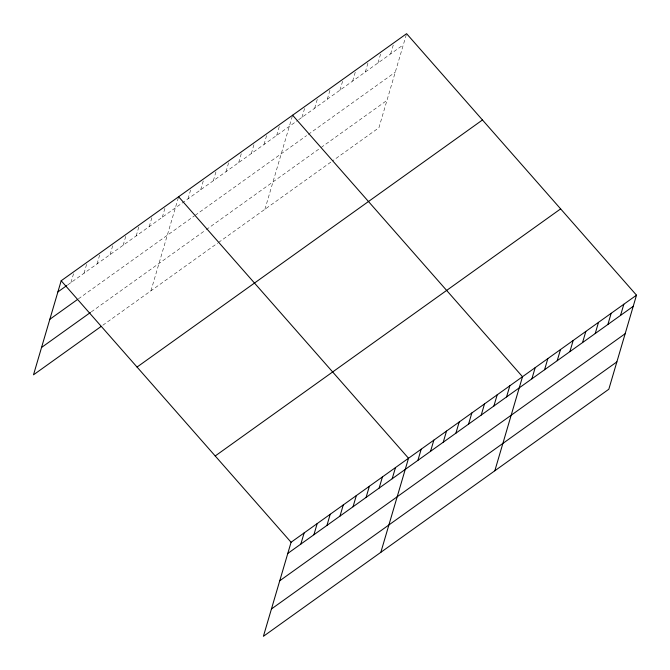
<?xml version="1.0" encoding="UTF-8"?>
<svg xmlns="http://www.w3.org/2000/svg" width="670" height="670" viewBox="0 0 670 670"><rect width="100%" height="100%" fill="white"/><g stroke="black" fill="none" stroke-linecap="round" stroke-linejoin="round"><path stroke-width="0.5" stroke-dasharray="3.35 2.51" d="M70.945 282.581L73.96 272.355M84.001 273.251L87.284 262.096M97.049 263.913L100.056 253.687M110.098 254.583L113.381 243.428M123.146 245.245L126.429 234.09M136.194 235.915L139.201 225.69M149.243 226.577L152.258 216.351M162.291 217.247L165.306 207.022M150.943 290.814L178.622 196.754M188.01 198.848L191.017 188.622M200.673 189.794L203.68 179.56M213.336 180.733L216.351 170.507M226.008 171.671L229.014 161.445M238.671 162.609L241.954 151.454M251.334 153.556L254.34 143.321M263.997 144.494L267.012 134.268M276.668 135.432L279.951 124.277M264.935 209.274L292.614 115.215M301.994 117.317L305.277 106.153M314.666 108.255L317.672 98.029M327.328 99.194L330.335 88.968M339.991 90.132L343.274 78.976M352.654 81.078L355.938 69.915M365.326 72.017L368.609 60.861M377.989 62.955L381.272 51.799M390.652 53.893L393.667 43.667M406.33 34.605L378.918 127.736L332.479 160.959M67.687 284.918L297.773 120.332M298.619 119.729L403.323 44.84M78.39 298.853L194.308 215.941M195.154 215.338L306.609 135.608M308.3 134.402L395.267 72.193M91.304 311.877L205.43 230.237M206.276 229.634L320.268 148.095M321.114 147.492L386.975 100.383M102.82 325.235L217.649 243.101M218.495 242.49L331.633 161.562"/><path stroke-width="1" d="M636.5 295.177L291.082 542.264L263.394 636.324L608.821 389.236L636.5 295.177L406.606 33.676L61.179 280.764L33.5 374.823L101.195 326.399M300.847 544.082L304.13 532.926M313.895 534.752L317.178 523.597M326.943 525.414L330.226 514.259M339.991 516.084L343.274 504.929M353.04 506.746L356.323 495.591M366.088 497.416L369.371 486.261M379.136 488.078L382.428 476.923M392.193 478.748L395.476 467.593M380.836 552.315L408.524 458.255L178.622 196.754M417.904 460.349L421.187 449.193M430.567 451.295L433.85 440.131M443.239 442.233L446.522 431.078M455.901 433.172L459.185 422.016M468.565 424.11L471.847 412.954M481.228 415.057L484.519 403.893M493.899 405.995L497.182 394.839M506.562 396.933L509.845 385.778M494.829 470.776L522.508 376.716L292.614 115.215M531.896 378.818L535.179 367.654M544.559 369.756L547.842 358.601M557.222 360.695L560.505 349.539M569.885 351.633L573.177 340.477M582.557 342.579L585.84 331.416M595.22 333.518L598.503 322.362M607.883 324.456L611.166 313.3M620.554 315.394L623.837 304.239M57.896 291.919L66.874 285.504M49.848 319.272L77.578 299.44M41.548 347.462L90.484 312.454M137.048 367.06L482.467 119.972M215.212 455.969L560.631 208.889M287.798 553.42L633.217 306.341M279.742 580.773L625.169 333.694M271.451 608.963L616.869 361.884M61.179 280.764L291.082 542.264"/></g></svg>
